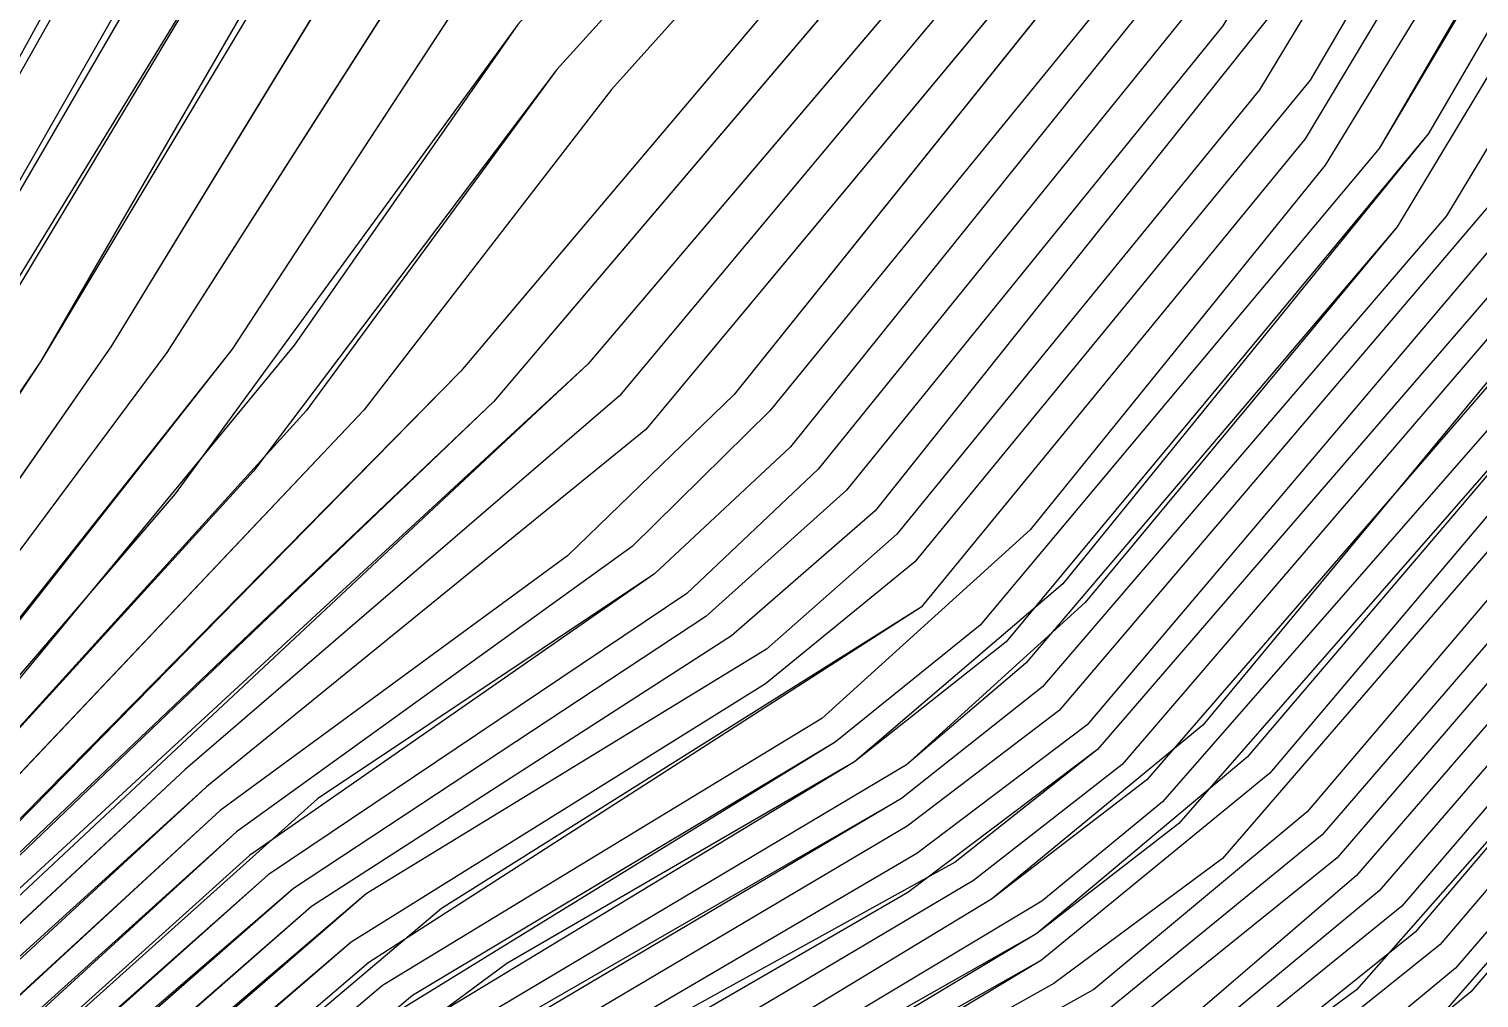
# Model space of a CAD drawing. Extents: x 104.513 to 104.5295, y 28.4567 to 28.4663.
# Drawn here: x 104.513439 to 104.514324, y 28.45731 to 28.457902 of the extents above; entities that cross this region are included whole.
import ezdxf

# ---------------------------------------------------------------- set-up
doc = ezdxf.new("R2010")
doc.units = 0
doc.header["$MEASUREMENT"] = 0
for name, color, linetype in [('Contour_Line_Intermediate', 7, 'Continuous'), ('Contour_Line_Major', 7, 'Continuous'), ('Contour_Line_Minor', 7, 'Continuous'), ('Iso-height_Area', 7, 'Continuous')]:
    doc.layers.add(name, color=color, linetype=linetype)

msp = doc.modelspace()

# ---------------------------------------------------------------- linework, layer by layer
at = {"layer": 'Contour_Line_Intermediate', "color": 0}
for points in [[(104.51629477, 28.46017906, 345), (104.51604773, 28.46005745, 345), (104.51563725, 28.45981131, 345), (104.51512353, 28.45941572, 345), (104.51489787, 28.45921933, 345), (104.51466455, 28.45895879, 345), (104.5144467, 28.4586081, 345), (104.51417847, 28.45828742, 345), (104.51402503, 28.45803033, 345), (104.51372278, 28.4576744, 345), (104.51308088, 28.4570603, 345), (104.51298237, 28.45700308, 345)], [(104.51298237, 28.45849682, 335), (104.51306533, 28.45852492, 335), (104.51314717, 28.45857516, 335), (104.51348603, 28.45881518, 335), (104.51421295, 28.45942308, 335), (104.51439479, 28.45955867, 335), (104.51450465, 28.45961698, 335), (104.51493258, 28.45977308, 335), (104.51538353, 28.46004184, 335), (104.51546573, 28.46006101, 335), (104.51549722, 28.46005088, 335), (104.51550622, 28.46001812, 335), (104.51547034, 28.45994499, 335), (104.51540763, 28.4598803, 335), (104.5150851, 28.4596158, 335), (104.5144427, 28.4590215, 335), (104.51406258, 28.45856821, 335), (104.51358426, 28.45806285, 335), (104.51323281, 28.45745831, 335), (104.5130591, 28.45726804, 335), (104.51298237, 28.45722322, 335)], [(104.51624892, 28.46002488, 355), (104.51574846, 28.45972134, 355), (104.51534468, 28.4594067, 355), (104.51523967, 28.45930422, 355), (104.51517097, 28.45919571, 355), (104.51514354, 28.45909977, 355), (104.51516129, 28.45894011, 355), (104.51513739, 28.45889281, 355), (104.51478846, 28.45859612, 355), (104.51445771, 28.4582665, 355), (104.51434514, 28.4581212, 355), (104.51419017, 28.45786477, 355), (104.51396881, 28.45759339, 355), (104.51388927, 28.45752324, 355), (104.51364491, 28.457374, 355), (104.51306468, 28.45687033, 355), (104.51298237, 28.45683811, 355)], [(104.51621163, 28.45986389, 365), (104.51587918, 28.45965072, 365), (104.51561929, 28.45941891, 365), (104.51550678, 28.4592771, 365), (104.51546718, 28.45914235, 365), (104.51548335, 28.45897443, 365), (104.51547762, 28.45889388, 365), (104.51544566, 28.45883536, 365), (104.51538271, 28.45877893, 365), (104.5150443, 28.45858351, 365), (104.51486286, 28.45843288, 365), (104.51458078, 28.4581315, 365), (104.51451155, 28.45803656, 365), (104.51436397, 28.45777805, 365), (104.51409133, 28.45746201, 365), (104.51397562, 28.45737468, 365), (104.5137352, 28.45723563, 365), (104.51307669, 28.45671236, 365)], [(104.51632771, 28.45979005, 375), (104.51611938, 28.45965975, 375), (104.51595156, 28.45950392, 375), (104.51578642, 28.4592768, 375), (104.51574449, 28.4591916, 375), (104.5157116, 28.45904045, 375), (104.51572857, 28.45877053, 375), (104.5157117, 28.4587243, 375), (104.51568359, 28.45869333, 375), (104.51558455, 28.45864152, 375), (104.51529769, 28.45855364, 375), (104.51510446, 28.4584357, 375), (104.51493621, 28.4582794, 375), (104.51474727, 28.45806659, 375), (104.51452131, 28.45769957, 375), (104.51424933, 28.45738503, 375), (104.51414098, 28.45729183, 375), (104.51389618, 28.45715564, 375), (104.51372771, 28.45704426, 375), (104.5133242, 28.45671236, 375)]]:
    msp.add_polyline3d(points, dxfattribs=at)
at = {"layer": 'Contour_Line_Major', "color": 0}
for points in [[(104.5162091, 28.46021537, 340), (104.51579467, 28.4600074, 340), (104.51554151, 28.45984219, 340), (104.51502337, 28.45943121, 340), (104.5147546, 28.45919984, 340), (104.51455155, 28.45899299, 340), (104.51422998, 28.45856403, 340), (104.51406532, 28.45837144, 340), (104.51390198, 28.45814416, 340), (104.51370529, 28.4579241, 340), (104.51356314, 28.45770638, 340), (104.51336287, 28.45745157, 340), (104.51306919, 28.45715621, 340), (104.51298237, 28.45710272, 340)], [(104.51632854, 28.46012819, 350), (104.51612826, 28.46002837, 350), (104.5156839, 28.45975793, 350), (104.51521906, 28.4593995, 350), (104.51501071, 28.45919298, 350), (104.51495372, 28.4591109, 350), (104.51489547, 28.45894534, 350), (104.51484562, 28.45886591, 350), (104.51458137, 28.45854515, 350), (104.51433804, 28.45829245, 350), (104.51426758, 28.45819826, 350), (104.51411418, 28.45794205, 350), (104.51389131, 28.45766874, 350), (104.51380728, 28.45758603, 350), (104.5135657, 28.45741184, 350), (104.51306417, 28.45695269, 350), (104.51298237, 28.45691658, 350)], [(104.51637624, 28.4600229, 360), (104.51596349, 28.4597831, 360), (104.51574492, 28.45963561, 360), (104.51546614, 28.4593995, 360), (104.51536043, 28.45927619, 360), (104.51532294, 28.459144, 360), (104.51535154, 28.45895004, 360), (104.51532003, 28.45887279, 360), (104.51489246, 28.4585675, 360), (104.51455899, 28.45823716, 360), (104.5144547, 28.45811521, 360), (104.51429335, 28.45783804, 360), (104.51407008, 28.45756309, 360), (104.51394302, 28.45745446, 360), (104.51368058, 28.45729565, 360), (104.51306487, 28.45679176, 360), (104.51298237, 28.45675838, 360)], [(104.51629171, 28.45983996, 370), (104.51601445, 28.45966733, 370), (104.51584604, 28.45952035, 370), (104.51564888, 28.4592817, 370), (104.51561321, 28.45920153, 370), (104.51559663, 28.45911657, 370), (104.51559447, 28.45886471, 370), (104.5155646, 28.45878587, 370), (104.51553667, 28.45875605, 370), (104.51546742, 28.45871004, 370), (104.51517913, 28.45857985, 370), (104.51500323, 28.45845506, 370), (104.51487949, 28.45833704, 370), (104.5146441, 28.45807275, 370), (104.51445783, 28.4577566, 370), (104.51419654, 28.45744768, 370), (104.51405705, 28.45733335, 370), (104.51373101, 28.45713665, 370), (104.51319745, 28.45671236, 370)], [(104.51621582, 28.45964465, 380), (104.51612599, 28.45956775, 380), (104.51605326, 28.45947972, 380), (104.5158938, 28.45922987, 380), (104.51584612, 28.45911783, 380), (104.51582954, 28.45902709, 380), (104.51583273, 28.45894544, 380), (104.51590545, 28.45869153, 380), (104.51589553, 28.45861642, 380), (104.51586997, 28.45858584, 380), (104.5157884, 28.45855219, 380), (104.51552477, 28.45852684, 380), (104.51538333, 28.4584945, 380), (104.51529981, 28.45846067, 380), (104.51516935, 28.4583721, 380), (104.51503927, 28.45826156, 380), (104.51487875, 28.4580906, 380), (104.5147754, 28.45794975, 380), (104.51460362, 28.45766943, 380), (104.51430994, 28.45732852, 380), (104.5141781, 28.45721938, 380), (104.5138961, 28.45706735, 380), (104.51375707, 28.45697612, 380), (104.51344479, 28.45671236, 380)]]:
    msp.add_polyline3d(points, dxfattribs=at)
at = {"layer": 'Contour_Line_Minor', "color": 0}
for points in [[(104.51674374, 28.4605349, 336), (104.5156327, 28.46003719, 336), (104.5150603, 28.45955886, 336), (104.51462445, 28.45917302, 336), (104.5144157, 28.45895895, 336), (104.51410687, 28.45858058, 336), (104.51360601, 28.45803358, 336), (104.51323033, 28.45741988, 336), (104.51306284, 28.4572464, 336), (104.51298237, 28.45719661, 336)], [(104.51629128, 28.46030939, 337), (104.5156723, 28.4600177, 337), (104.51497637, 28.45945767, 337), (104.51467625, 28.45919711, 337), (104.51447022, 28.458991, 337), (104.51413903, 28.45857905, 337), (104.51363445, 28.45801311, 337), (104.51344618, 28.45769904, 337), (104.51324171, 28.45739843, 337), (104.51307704, 28.45723082, 337), (104.51298237, 28.45717221, 337)], [(104.5162925, 28.46028865, 338), (104.51571124, 28.46000938, 338), (104.51555, 28.45989981, 338), (104.51504615, 28.45949355, 338), (104.51469165, 28.45918757, 338), (104.51448257, 28.4589757, 338), (104.5141531, 28.45855577, 338), (104.51365859, 28.45798603, 338), (104.51348943, 28.45770836, 338), (104.5132956, 28.4574298, 338), (104.51306099, 28.45719289, 338), (104.51298237, 28.45714781, 338)], [(104.51621082, 28.46023248, 339), (104.51579679, 28.46003126, 339), (104.51555459, 28.45987615, 339), (104.51505713, 28.45948009, 339), (104.51474001, 28.4592092, 339), (104.51449599, 28.45896071, 339), (104.51421257, 28.4585864, 339), (104.51387764, 28.45817317, 339), (104.51368355, 28.4579556, 339), (104.51352307, 28.45770445, 339), (104.51331208, 28.45742084, 339), (104.51305688, 28.45716982, 339), (104.51298237, 28.4571238, 339)], [(104.51629137, 28.46020573, 343), (104.5159636, 28.46004348, 343), (104.51558864, 28.45981455, 343), (104.51510294, 28.45943665, 343), (104.51483183, 28.45920351, 343), (104.51459463, 28.45894741, 343), (104.51434689, 28.45857419, 343), (104.51410668, 28.45827895, 343), (104.51398002, 28.4580714, 343), (104.51379454, 28.45786501, 343), (104.51364344, 28.45766924, 343), (104.51331885, 28.45732637, 343), (104.51305799, 28.4570849, 343), (104.51298237, 28.45703998, 343)], [(104.51621005, 28.46019974, 341), (104.51584155, 28.4600123, 341), (104.51554409, 28.45982267, 341), (104.51504288, 28.45942683, 341), (104.5147692, 28.45919047, 341), (104.5145631, 28.45897673, 341), (104.51428189, 28.45858574, 341), (104.51406495, 28.45832115, 341), (104.51393158, 28.45812211, 341), (104.51373748, 28.45790467, 341), (104.51352824, 28.45761812, 341), (104.51329941, 28.4573518, 341), (104.51306507, 28.45712592, 341), (104.51298237, 28.45708164, 341)], [(104.51624413, 28.46019934, 342), (104.51587829, 28.46001355, 342), (104.51555521, 28.45981018, 342), (104.5150459, 28.45940992, 342), (104.51481526, 28.45921173, 342), (104.51457678, 28.45896193, 342), (104.51430844, 28.4585726, 342), (104.5141069, 28.45833044, 342), (104.51395572, 28.45809185, 342), (104.51376115, 28.45787713, 342), (104.51357599, 28.457632, 342), (104.51330972, 28.45733979, 342), (104.51305996, 28.45710455, 342), (104.51298237, 28.45706056, 342)], [(104.51629307, 28.46019209, 344), (104.51604205, 28.46007005, 344), (104.51562655, 28.45982228, 344), (104.51510731, 28.45942167, 344), (104.51484683, 28.45919339, 344), (104.51461714, 28.45893971, 344), (104.51438776, 28.45857989, 344), (104.51414208, 28.458285, 344), (104.5139992, 28.45804382, 344), (104.51370255, 28.45769305, 344), (104.51332797, 28.45731294, 344), (104.51306943, 28.4570726, 344), (104.51298237, 28.45702153, 344)], [(104.51634335, 28.46017231, 347), (104.51612516, 28.46006964, 347), (104.51563016, 28.4597716, 347), (104.51518746, 28.4594302, 347), (104.51501048, 28.45927757, 347), (104.514852, 28.45910535, 347), (104.51473101, 28.4589512, 347), (104.51462067, 28.45875179, 347), (104.51452343, 28.458608, 347), (104.51424987, 28.45829745, 347), (104.51406149, 28.45799165, 347), (104.51379955, 28.45767796, 347), (104.51353426, 28.45744982, 347), (104.51305825, 28.4570071, 347), (104.51298237, 28.45696618, 347)], [(104.51629646, 28.46016621, 346), (104.51608566, 28.46006296, 346), (104.51563556, 28.45979265, 346), (104.51513268, 28.45940446, 346), (104.51491051, 28.45920662, 346), (104.51468613, 28.45893977, 346), (104.51449672, 28.45862446, 346), (104.5142047, 28.45828035, 346), (104.5140425, 28.45800596, 346), (104.51378017, 28.45769717, 346), (104.51306174, 28.45702549, 346), (104.51298237, 28.45698463, 346)], [(104.51633752, 28.46015707, 348), (104.51613019, 28.4600579, 348), (104.51566734, 28.45977942, 348), (104.51517661, 28.45940347, 348), (104.51502539, 28.45926835, 348), (104.5149064, 28.4591397, 348), (104.51472166, 28.45886454, 348), (104.51460615, 28.45866491, 348), (104.51447012, 28.45849757, 348), (104.51426844, 28.4582815, 348), (104.51409473, 28.4579932, 348), (104.51381551, 28.4576574, 348), (104.5135474, 28.45743925, 348), (104.51306519, 28.45699383, 348), (104.51298237, 28.45694922, 348)], [(104.516335, 28.46014336, 349), (104.51612922, 28.46004314, 349), (104.51567592, 28.45976879, 349), (104.51520984, 28.45941101, 349), (104.5150736, 28.45929063, 349), (104.5149605, 28.45916621, 349), (104.5146752, 28.45870453, 349), (104.51452789, 28.45852295, 349), (104.51429777, 28.45828145, 349), (104.51412879, 28.45800204, 349), (104.51386943, 28.45767875, 349), (104.51376777, 28.45758025, 349), (104.51355576, 28.45742478, 349), (104.51307652, 28.45698271, 349), (104.51298237, 28.4569329, 349)], [(104.51621131, 28.4600458, 352), (104.51570723, 28.45974096, 352), (104.51524537, 28.45938438, 352), (104.51514868, 28.45928957, 352), (104.51505332, 28.45916259, 352), (104.5150192, 28.45907416, 352), (104.51500999, 28.45894329, 352), (104.51497577, 28.45887078, 352), (104.51438494, 28.45828051, 352), (104.51430179, 28.45816889, 352), (104.51414376, 28.45790887, 352), (104.51392073, 28.45763307, 352), (104.51384056, 28.45755726, 352), (104.51358509, 28.45738554, 352), (104.51306034, 28.45692122, 352), (104.51298237, 28.45688394, 352)], [(104.51637522, 28.46003491, 359), (104.51591996, 28.45977077, 359), (104.51568323, 28.45960366, 359), (104.51537353, 28.4593315, 359), (104.51531136, 28.45923345, 359), (104.51529047, 28.45916751, 359), (104.51529233, 28.45909933, 359), (104.51532033, 28.45897693, 359), (104.51529894, 28.4588939, 359), (104.51522113, 28.45882087, 359), (104.51488191, 28.45858088, 359), (104.51450635, 28.45820765, 359), (104.51440362, 28.45807028, 359), (104.51426323, 28.45782886, 359), (104.51401976, 28.45753803, 359), (104.51393122, 28.45746641, 359), (104.51367312, 28.45731188, 359), (104.51314394, 28.45686859, 359), (104.5130692, 28.45681329, 359), (104.51298237, 28.4567754, 359)], [(104.51629313, 28.46003456, 356), (104.51584133, 28.45976638, 356), (104.51563617, 28.45962064, 356), (104.51532814, 28.45936891, 356), (104.51522348, 28.45923722, 356), (104.51520069, 28.45919594, 356), (104.51518266, 28.45911589, 356), (104.51521976, 28.45896041, 356), (104.51520168, 28.45891584, 356), (104.51512662, 28.45883969, 356), (104.51479957, 28.45858075, 356), (104.51446821, 28.45824935, 356), (104.51436459, 28.45811593, 356), (104.51422121, 28.45787062, 356), (104.51397974, 28.45757665, 356), (104.5138887, 28.45750217, 356), (104.51363573, 28.45734441, 356), (104.5130638, 28.45685609, 356), (104.51298237, 28.45682298, 356)], [(104.51616385, 28.46003371, 351), (104.51570939, 28.45975881, 351), (104.51527237, 28.45942482, 351), (104.51514164, 28.4593072, 351), (104.51503623, 28.45918983, 351), (104.51498975, 28.4591058, 351), (104.51496095, 28.45896229, 351), (104.5149157, 28.45887528, 351), (104.51431963, 28.45823486, 351), (104.51415282, 28.45795663, 351), (104.5139038, 28.45764684, 351), (104.51382097, 28.45756926, 351), (104.51357359, 28.45739729, 351), (104.51306225, 28.45693696, 351), (104.51298237, 28.45690026, 351)], [(104.51621094, 28.46003225, 353), (104.51571666, 28.45973123, 353), (104.51529679, 28.45940536, 353), (104.51516975, 28.45928154, 353), (104.51507618, 28.45913897, 353), (104.51506197, 28.45905343, 353), (104.51506771, 28.45894244, 353), (104.51504743, 28.45890141, 353), (104.51475313, 28.45862281, 353), (104.51438621, 28.45824771, 353), (104.51431788, 28.45815563, 353), (104.51416774, 28.45790391, 353), (104.51393815, 28.45762042, 353), (104.51385218, 28.45754326, 353), (104.51360041, 28.45737723, 353), (104.51306704, 28.45690912, 353), (104.51298237, 28.45686837, 353)], [(104.51629341, 28.46002179, 357), (104.51584976, 28.45975689, 357), (104.51565818, 28.45962004, 357), (104.51538557, 28.45939709, 357), (104.5152731, 28.45927259, 357), (104.51523077, 28.45918723, 357), (104.51521609, 28.45912318, 357), (104.5152464, 28.45898024, 357), (104.51524442, 28.45893928, 357), (104.51522081, 28.4588909, 357), (104.51519039, 28.45885618, 357), (104.51496835, 28.45869725, 357), (104.51481068, 28.45856538, 357), (104.51447872, 28.45823221, 357), (104.51438863, 28.45811925, 357), (104.5142181, 28.45783482, 357), (104.51398373, 28.45754883, 357), (104.51369086, 28.45736497, 357), (104.51315441, 28.45691151, 357), (104.51306292, 28.45684185, 357), (104.51298237, 28.45680785, 357)], [(104.51621012, 28.46001816, 354), (104.51572077, 28.45971799, 354), (104.51535282, 28.45943213, 354), (104.51522142, 28.45930962, 354), (104.51513329, 28.45919504, 354), (104.51510467, 28.45907892, 354), (104.51513316, 28.4589546, 354), (104.51511546, 28.45892005, 354), (104.51504071, 28.45884091, 354), (104.51477235, 28.4586104, 354), (104.51440064, 28.45823351, 354), (104.51432143, 28.45812245, 354), (104.51420718, 28.45792335, 354), (104.51395557, 28.45760777, 354), (104.51386783, 28.45753147, 354), (104.51361148, 28.45736626, 354), (104.51307315, 28.45689427, 354), (104.51298237, 28.45685324, 354)], [(104.51629265, 28.46000754, 358), (104.51587609, 28.45975848, 358), (104.51571639, 28.45964784, 358), (104.51543903, 28.45942283, 358), (104.51530206, 28.45927832, 358), (104.51526902, 28.45920228, 358), (104.51525584, 28.4591119, 358), (104.51529896, 28.45895496, 358), (104.51524949, 28.45887795, 358), (104.51487469, 28.4585972, 358), (104.51452638, 28.45825589, 358), (104.51441987, 28.45812902, 358), (104.51423035, 28.4578187, 358), (104.51405013, 28.45759615, 358), (104.51392296, 28.45748101, 358), (104.51365473, 28.45731789, 358), (104.5131603, 28.45689925, 358), (104.51306419, 28.45682841, 358), (104.51298237, 28.45679242, 358)], [(104.51637647, 28.45999594, 362), (104.51600263, 28.45977825, 362), (104.51580226, 28.45964415, 362), (104.51549009, 28.45937225, 362), (104.51542108, 28.4592768, 362), (104.51538321, 28.45914895, 362), (104.51540708, 28.45893864, 362), (104.51537167, 28.45885034, 362), (104.51501023, 28.45861728, 362), (104.51479123, 28.45842804, 362), (104.51450719, 28.45812443, 362), (104.51430429, 28.45778782, 362), (104.5140577, 28.45750036, 362), (104.51397161, 28.4574321, 362), (104.51372755, 28.45729135, 362), (104.51315555, 28.45682748, 362), (104.5130622, 28.45675934, 362), (104.51298237, 28.45672435, 362)], [(104.51298237, 28.45847592, 334), (104.51306575, 28.45850568, 334), (104.51322886, 28.45860632, 334), (104.51355383, 28.45884194, 334), (104.51439024, 28.4595296, 334), (104.51455403, 28.45961315, 334), (104.51497212, 28.459752, 334), (104.51530015, 28.4599364, 334), (104.5153615, 28.45994877, 334), (104.51538144, 28.45994806, 334), (104.51538156, 28.45993505, 334), (104.51524367, 28.45979403, 334), (104.51505946, 28.45964277, 334), (104.51481404, 28.45938919, 334), (104.51446747, 28.45907844, 334), (104.51404929, 28.45859003, 334), (104.51359743, 28.45812376, 334), (104.51347083, 28.45795342, 334), (104.51319565, 28.45745345, 334), (104.51307861, 28.45731124, 334), (104.51298237, 28.45725211, 334)], [(104.51620675, 28.45991766, 361), (104.51579319, 28.45965452, 361), (104.51552291, 28.45942813, 361), (104.51538774, 28.45927867, 361), (104.51536192, 28.45920528, 361), (104.51535493, 28.45911825, 361), (104.5153858, 28.45894006, 361), (104.51534313, 28.45886676, 361), (104.51525434, 28.45879271, 361), (104.51504662, 28.4586641, 361), (104.51489258, 28.45854601, 361), (104.51457279, 28.45822601, 361), (104.51445917, 28.4580885, 361), (104.51427433, 28.4577811, 361), (104.51408371, 28.4575518, 361), (104.51397464, 28.4574527, 361), (104.51369162, 28.45728417, 361), (104.51306353, 28.45677555, 361), (104.51298237, 28.45674136, 361)], [(104.51621633, 28.45989477, 363), (104.51584358, 28.45965894, 363), (104.51554787, 28.45940074, 363), (104.51544697, 28.4592777, 363), (104.51541425, 28.45914938, 363), (104.51543417, 28.45895042, 363), (104.51540587, 28.45886691, 363), (104.51537342, 28.45882938, 363), (104.51501936, 28.45860439, 363), (104.51480007, 28.45841419, 363), (104.51452067, 28.45811277, 363), (104.51433219, 28.45779631, 363), (104.51406792, 28.45748593, 363), (104.51397515, 28.45741513, 363), (104.51371715, 28.45726235, 363), (104.51312356, 28.45678585, 363), (104.51299593, 28.45671236, 363)], [(104.51616987, 28.45985241, 364), (104.51582311, 28.4596257, 364), (104.51556032, 28.45938691, 364), (104.51547472, 28.45927907, 364), (104.51544885, 28.45920475, 364), (104.51544137, 28.45912006, 364), (104.51546434, 28.45893896, 364), (104.51543057, 28.45886741, 364), (104.51539031, 28.45881923, 364), (104.51534794, 28.45878226, 364), (104.51501502, 28.45858182, 364), (104.51480891, 28.45840034, 364), (104.51454393, 28.45811518, 364), (104.51434892, 28.45778858, 364), (104.51408506, 28.45747715, 364), (104.513981, 28.4573986, 364), (104.51372834, 28.45725042, 364), (104.51304178, 28.45671236, 364)], [(104.51620925, 28.45984832, 366), (104.51593281, 28.45967426, 366), (104.51567133, 28.459444, 366), (104.5155327, 28.45927789, 366), (104.5154971, 28.45914943, 366), (104.51550058, 28.45890347, 366), (104.51546102, 28.45882129, 366), (104.51538207, 28.45875689, 366), (104.51510078, 28.45860337, 366), (104.51487628, 28.45842375, 366), (104.51459425, 28.45812084, 366), (104.51452964, 28.45803333, 366), (104.51439572, 28.45779009, 366), (104.51410637, 28.4574528, 366), (104.51401556, 28.45738196, 366), (104.5137284, 28.45721182, 366), (104.51310022, 28.45671236, 366)], [(104.51620685, 28.45983267, 367), (104.515918, 28.45964649, 367), (104.51568701, 28.45943364, 367), (104.51556192, 28.45928006, 367), (104.51552485, 28.45916446, 367), (104.51552415, 28.45891395, 367), (104.51547359, 28.45879061, 367), (104.51509844, 28.45858364, 367), (104.51488518, 28.45841051, 367), (104.51457236, 28.45806661, 367), (104.51438696, 28.45775009, 367), (104.5141214, 28.45744358, 367), (104.51402663, 28.45737068, 367), (104.51371599, 28.45718235, 367), (104.51312375, 28.45671236, 367)], [(104.51620812, 28.45981926, 368), (104.51595616, 28.45965721, 368), (104.51573585, 28.45945744, 368), (104.51559137, 28.45927622, 368), (104.51554827, 28.45915804, 368), (104.51555244, 28.45889055, 368), (104.51553204, 28.4588348, 368), (104.51550088, 28.45879492, 368), (104.51542121, 28.45873377, 368), (104.51521801, 28.45863648, 368), (104.51508241, 28.45855474, 368), (104.51489407, 28.45839727, 368), (104.51461162, 28.45808834, 368), (104.51439695, 28.45773433, 368), (104.51413103, 28.45743014, 368), (104.51405734, 28.45736949, 368), (104.5137256, 28.45717034, 368), (104.51314728, 28.45671236, 368)], [(104.5162155, 28.45980965, 369), (104.51596527, 28.45964684, 369), (104.51575163, 28.45944589, 369), (104.51561783, 28.45927762, 369), (104.5155851, 28.45919473, 369), (104.51557062, 28.45910561, 369), (104.51557685, 28.45894183, 369), (104.51556723, 28.45885649, 369), (104.51551628, 28.45877473, 369), (104.51542114, 28.45871137, 369), (104.51513823, 28.45857251, 369), (104.51495897, 28.45843788, 369), (104.51463269, 28.45808513, 369), (104.5144287, 28.45774603, 369), (104.51414087, 28.45741683, 369), (104.51405427, 28.45734976, 369), (104.51373592, 28.4571589, 369), (104.51317234, 28.45671236, 369)], [(104.5162477, 28.45978649, 372), (104.51604226, 28.45965333, 372), (104.51587244, 28.4594957, 372), (104.51572615, 28.45931284, 372), (104.51568346, 28.45923853, 372), (104.51564453, 28.45910135, 372), (104.51564351, 28.45881085, 372), (104.5156114, 28.45875123, 372), (104.51551763, 28.45868461, 372), (104.51521854, 28.45856641, 372), (104.51502452, 28.45843287, 372), (104.51470511, 28.45809401, 372), (104.51463804, 28.45800205, 372), (104.51448455, 28.45773574, 372), (104.51421921, 28.45742393, 372), (104.51408913, 28.45731542, 372), (104.51386304, 28.45718938, 372), (104.51372079, 28.4570925, 372), (104.51324799, 28.45671236, 372)], [(104.51629442, 28.45978548, 374), (104.51608931, 28.45965522, 374), (104.51601617, 28.45959615, 374), (104.51590063, 28.45947089, 374), (104.51579297, 28.45932509, 374), (104.51571621, 28.45919564, 374), (104.5156889, 28.45903707, 374), (104.51569826, 28.45879163, 374), (104.51566071, 28.45871386, 374), (104.51559303, 28.45866935, 374), (104.51524887, 28.45854842, 374), (104.51505014, 28.4584112, 374), (104.51492254, 28.4582889, 374), (104.51472928, 28.45806983, 374), (104.51450868, 28.45771093, 374), (104.51423757, 28.45739591, 374), (104.5141068, 28.45729058, 374), (104.5137353, 28.45706734, 374), (104.51329914, 28.45671236, 374)], [(104.51621134, 28.45977951, 371), (104.51599312, 28.4596347, 371), (104.51580595, 28.45944902, 371), (104.51570951, 28.45932679, 371), (104.51565027, 28.45922726, 371), (104.51561919, 28.45908856, 371), (104.51562394, 28.45887832, 371), (104.51559112, 28.45878585, 371), (104.51555088, 28.45874075, 371), (104.51546938, 28.45868796, 371), (104.51529946, 28.45862322, 371), (104.5151689, 28.45855636, 371), (104.51501777, 28.45844682, 371), (104.51488827, 28.45832316, 371), (104.51465779, 28.45806444, 371), (104.51447096, 28.45774684, 371), (104.51416768, 28.45739546, 371), (104.51406462, 28.45731916, 371), (104.51385319, 28.45720082, 371), (104.51372197, 28.45711157, 371), (104.51322256, 28.45671236, 371)], [(104.51625069, 28.45977403, 373), (104.51605138, 28.45964295, 373), (104.5159219, 28.45952461, 373), (104.51578697, 28.45935735, 373), (104.51571363, 28.45924462, 373), (104.51567126, 28.45911318, 373), (104.51566923, 28.4588202, 373), (104.51563148, 28.45873277, 373), (104.51555362, 28.45867771, 373), (104.51521796, 28.45854952, 373), (104.51504005, 28.4584243, 373), (104.51490888, 28.45829841, 373), (104.51471759, 28.45808164, 373), (104.51465035, 28.45798906, 373), (104.51448833, 28.45771113, 373), (104.51422839, 28.45740992, 373), (104.51409599, 28.4573016, 373), (104.51384996, 28.45716333, 373), (104.51373061, 28.45708173, 373), (104.51327356, 28.45671236, 373)], [(104.51633257, 28.45977849, 376), (104.5161286, 28.45964931, 376), (104.51603945, 28.45957384, 376), (104.51596122, 28.45948421, 376), (104.51577264, 28.45919829, 376), (104.51574473, 28.45910893, 376), (104.51573531, 28.45902237, 376), (104.51576086, 28.458782, 376), (104.51573786, 28.45870219, 376), (104.51570559, 28.45866882, 376), (104.51562936, 28.45862751, 376), (104.51529945, 28.45853803, 376), (104.5150833, 28.45839653, 376), (104.51494988, 28.4582699, 376), (104.51479316, 28.45809421, 376), (104.51472166, 28.45799889, 376), (104.51454455, 28.45770146, 376), (104.51426322, 28.45737569, 376), (104.51413796, 28.45727179, 376), (104.51389423, 28.45713759, 376), (104.51371889, 28.45701987, 376), (104.51334858, 28.45671236, 376)], [(104.51618235, 28.45967256, 377), (104.51601141, 28.45951863, 377), (104.51579587, 28.45919597, 377), (104.51575918, 28.4590322, 377), (104.51576722, 28.45891237, 377), (104.51579883, 28.45875863, 377), (104.51578605, 28.45868772, 377), (104.51568813, 28.45861978, 377), (104.51533639, 28.45853508, 377), (104.51522083, 28.45847611, 377), (104.51513161, 28.45841279, 377), (104.5149606, 28.45825674, 377), (104.51480249, 28.45807831, 377), (104.51471275, 28.45795324, 377), (104.51457133, 28.45771026, 377), (104.51427712, 28.45736634, 377), (104.51413702, 28.45725289, 377), (104.51389184, 28.45711879, 377), (104.51372412, 28.45700582, 377), (104.51337296, 28.45671236, 377)], [(104.51625606, 28.45965736, 381), (104.51613711, 28.45955632, 381), (104.51607407, 28.45947732, 381), (104.51592547, 28.45923765, 381), (104.51586916, 28.45911695, 381), (104.51585261, 28.45899811, 381), (104.51586157, 28.45891884, 381), (104.51596161, 28.45862377, 381), (104.51592127, 28.45855252, 381), (104.51585397, 28.45852298, 381), (104.51555622, 28.45851059, 381), (104.51542157, 28.45848636, 381), (104.5152981, 28.45843785, 381), (104.51518453, 28.45835963, 381), (104.51500658, 28.45820539, 381), (104.51488772, 28.45807421, 381), (104.51479775, 28.45795302, 381), (104.51462668, 28.45767301, 381), (104.51428378, 28.4572799, 381), (104.51413955, 28.45717665, 381), (104.51381492, 28.45699784, 381), (104.51363698, 28.45686367, 381), (104.51346853, 28.45671236, 381)], [(104.51620634, 28.45965512, 379), (104.51611674, 28.45958218, 379), (104.5160395, 28.45949338, 379), (104.51587675, 28.4592438, 379), (104.51583161, 28.45914808, 379), (104.51580838, 28.4590534, 379), (104.51580617, 28.45897039, 379), (104.51586773, 28.45870975, 379), (104.51583912, 28.45863002, 379), (104.51575909, 28.45858154, 379), (104.51538992, 28.45851674, 379), (104.51525024, 28.45845245, 379), (104.5151366, 28.4583716, 379), (104.51497966, 28.45822756, 379), (104.51484567, 28.4580786, 379), (104.51460417, 28.45769939, 379), (104.51430058, 28.45734294, 379), (104.51414272, 28.45721642, 379), (104.51394191, 28.45711145, 379), (104.51377008, 28.45700371, 379), (104.51342106, 28.45671236, 379)], [(104.51616386, 28.45964227, 378), (104.51606301, 28.45955315, 378), (104.5160093, 28.45948742, 378), (104.51586884, 28.45927626, 378), (104.51580521, 28.45914992, 378), (104.51578776, 28.45908556, 378), (104.51578361, 28.45896044, 378), (104.51582589, 28.45873123, 378), (104.51582106, 28.45869088, 378), (104.51579703, 28.45864639, 378), (104.51572322, 28.4586, 378), (104.51538212, 28.4585344, 378), (104.51525448, 28.45847636, 378), (104.51514297, 28.45839928, 378), (104.51497013, 28.45824215, 378), (104.51481512, 28.4580675, 378), (104.51455636, 28.45766362, 378), (104.51424941, 28.4573153, 378), (104.51414845, 28.45724063, 378), (104.51377928, 28.45702793, 378), (104.51359188, 28.45688418, 378), (104.51339732, 28.45671236, 378)]]:
    msp.add_polyline3d(points, dxfattribs=at)
at = {"layer": 'Iso-height_Area', "color": 0}
for points in [[(104.51674374, 28.4605349, 336), (104.5156327, 28.46003719, 336), (104.5150603, 28.45955886, 336), (104.51454096, 28.45909224, 336), (104.5144157, 28.45895895, 336), (104.51410687, 28.45858058, 336), (104.51360601, 28.45803358, 336), (104.51326477, 28.45746567, 336), (104.51319227, 28.45737361, 336), (104.51302117, 28.45721348, 336), (104.51299521, 28.45717442, 336), (104.51298237, 28.45704223, 336), (104.51299065, 28.45680342, 336), (104.51301548, 28.45674547, 336), (104.51307342, 28.45672064, 336), (104.52929062, 28.45671946, 336)], [(104.51629128, 28.46030939, 337), (104.5156723, 28.4600177, 337), (104.51512385, 28.45958246, 337), (104.51459158, 28.45911595, 337), (104.51443141, 28.45894614, 337), (104.51409955, 28.45853365, 337), (104.51366567, 28.45805214, 337), (104.51359666, 28.45795944, 337), (104.51344618, 28.45769904, 337), (104.51328216, 28.45744952, 337), (104.51320891, 28.45736111, 337), (104.51300418, 28.45716206, 337), (104.51298237, 28.45703979, 337), (104.51299065, 28.45680342, 337), (104.51301548, 28.45674547, 337), (104.51307342, 28.45672064, 337), (104.52911883, 28.45671236, 337)], [(104.51621241, 28.46025195, 338), (104.51579677, 28.46005612, 338), (104.51563576, 28.45996192, 338), (104.51504615, 28.45949355, 338), (104.51469165, 28.45918757, 338), (104.51448257, 28.4589757, 338), (104.5141531, 28.45855577, 338), (104.51365859, 28.45798603, 338), (104.51348943, 28.45770836, 338), (104.5132956, 28.4574298, 338), (104.5130001, 28.45714282, 338), (104.51298237, 28.45703735, 338), (104.51299065, 28.45680342, 338), (104.51301548, 28.45674547, 338), (104.51307342, 28.45672064, 338), (104.52910864, 28.45671728, 338)], [(104.51621082, 28.46023248, 339), (104.51571401, 28.4599841, 339), (104.51547107, 28.45981106, 339), (104.51474001, 28.4592092, 339), (104.51449599, 28.45896071, 339), (104.51421257, 28.4585864, 339), (104.51387764, 28.45817317, 339), (104.51368355, 28.4579556, 339), (104.51352307, 28.45770445, 339), (104.51331208, 28.45742084, 339), (104.51301272, 28.45713477, 339), (104.51299156, 28.45709666, 339), (104.51298283, 28.4570347, 339), (104.51299065, 28.45680342, 339), (104.51301548, 28.45674547, 339), (104.51307342, 28.45672064, 339), (104.52903539, 28.45671236, 339)], [(104.5162091, 28.46021537, 340), (104.51571686, 28.45996219, 340), (104.51550472, 28.45981346, 340), (104.51479976, 28.45924119, 340), (104.51451185, 28.45894764, 340), (104.51390198, 28.45814416, 340), (104.51370529, 28.4579241, 340), (104.51356314, 28.45770638, 340), (104.51332211, 28.45740269, 340), (104.51299944, 28.45708596, 340), (104.51298237, 28.45695834, 340), (104.51299065, 28.45680342, 340), (104.51301548, 28.45674547, 340), (104.51307342, 28.45672064, 340), (104.52895728, 28.45671236, 340)], [(104.51621005, 28.46019974, 341), (104.51579405, 28.45998557, 341), (104.51554409, 28.45982267, 341), (104.51485723, 28.45927117, 341), (104.5145297, 28.45893736, 341), (104.51428189, 28.45858574, 341), (104.51406495, 28.45832115, 341), (104.51393158, 28.45812211, 341), (104.51373748, 28.45790467, 341), (104.51360119, 28.45770902, 341), (104.5133685, 28.45742695, 341), (104.51300706, 28.45707512, 341), (104.51298237, 28.45695623, 341), (104.51299065, 28.45680342, 341), (104.51301548, 28.45674547, 341), (104.51307342, 28.45672064, 341), (104.52901945, 28.45671548, 341)], [(104.51629307, 28.46019209, 344), (104.51596248, 28.46002559, 344), (104.51557857, 28.45978826, 344), (104.51502429, 28.45935313, 344), (104.51484683, 28.45919339, 344), (104.51461714, 28.45893971, 344), (104.51438776, 28.45857989, 344), (104.51414208, 28.458285, 344), (104.5139992, 28.45804382, 344), (104.51370255, 28.45769305, 344), (104.51337616, 28.45736017, 344), (104.51299955, 28.45700368, 344), (104.51298237, 28.45687572, 344), (104.51299065, 28.45680342, 344), (104.51301548, 28.45674547, 344), (104.51307342, 28.45672064, 344), (104.52581241, 28.45671236, 344)], [(104.51625194, 28.46018835, 343), (104.5158758, 28.45999385, 343), (104.515553, 28.45978884, 343), (104.51491898, 28.45928314, 343), (104.51459463, 28.45894741, 343), (104.51434689, 28.45857419, 343), (104.51410668, 28.45827895, 343), (104.51398002, 28.4580714, 343), (104.51379454, 28.45786501, 343), (104.51364344, 28.45766924, 343), (104.51331885, 28.45732637, 343), (104.51301402, 28.45705107, 343), (104.51299206, 28.45701311, 343), (104.51298308, 28.45695172, 343), (104.51299065, 28.45680342, 343), (104.51301548, 28.45674547, 343), (104.51307342, 28.45672064, 343), (104.52894406, 28.45671768, 343)], [(104.51621099, 28.46018458, 342), (104.5157998, 28.45996905, 342), (104.51555521, 28.45981018, 342), (104.51488333, 28.45927361, 342), (104.51457678, 28.45896193, 342), (104.51430844, 28.4585726, 342), (104.5141069, 28.45833044, 342), (104.51395572, 28.45809185, 342), (104.51376115, 28.45787713, 342), (104.51360813, 28.45766868, 342), (104.51330972, 28.45733979, 342), (104.512998, 28.45705558, 342), (104.51298237, 28.45695413, 342), (104.51299065, 28.45680342, 342), (104.51301548, 28.45674547, 342), (104.51307342, 28.45672064, 342), (104.52903903, 28.45671746, 342)], [(104.51629477, 28.46017906, 345), (104.51604773, 28.46005745, 345), (104.51563725, 28.45981131, 345), (104.51504704, 28.45935291, 345), (104.51486183, 28.45918327, 345), (104.51466455, 28.45895879, 345), (104.5144467, 28.4586081, 345), (104.51417847, 28.45828742, 345), (104.51402503, 28.45803033, 345), (104.51372278, 28.4576744, 345), (104.51300703, 28.45699425, 345), (104.51298237, 28.45687388, 345), (104.51299065, 28.45680342, 345), (104.51301548, 28.45674547, 345), (104.51307342, 28.45672064, 345), (104.52580856, 28.45671236, 345)], [(104.51629646, 28.46016621, 346), (104.5160465, 28.4600413, 346), (104.51563556, 28.45979265, 346), (104.51508536, 28.45936528, 346), (104.51491051, 28.45920662, 346), (104.51468613, 28.45893977, 346), (104.51449672, 28.45862446, 346), (104.5142047, 28.45828035, 346), (104.5140425, 28.45800596, 346), (104.51378017, 28.45769717, 346), (104.51300009, 28.4569779, 346), (104.51298237, 28.45687203, 346), (104.51299065, 28.45680342, 346), (104.51301548, 28.45674547, 346), (104.51307342, 28.45672064, 346), (104.52586289, 28.45671248, 346)], [(104.51629546, 28.46015233, 347), (104.51607771, 28.46004339, 347), (104.51563016, 28.4597716, 347), (104.51509924, 28.45935731, 347), (104.51492676, 28.4591948, 347), (104.51473101, 28.4589512, 347), (104.51462067, 28.45875179, 347), (104.51452343, 28.458608, 347), (104.51424987, 28.45829745, 347), (104.51406149, 28.45799165, 347), (104.51379955, 28.45767796, 347), (104.51353426, 28.45744982, 347), (104.51310149, 28.45704659, 347), (104.51299281, 28.45696139, 347), (104.51298237, 28.45687019, 347), (104.51299065, 28.45680342, 347), (104.51301548, 28.45674547, 347), (104.51307342, 28.45672064, 347), (104.52572701, 28.45671236, 347)], [(104.51633752, 28.46015707, 348), (104.51613019, 28.4600579, 348), (104.51562181, 28.45974807, 348), (104.51514115, 28.45937395, 348), (104.5149064, 28.4591397, 348), (104.51472166, 28.45886454, 348), (104.51460615, 28.45866491, 348), (104.51447012, 28.45849757, 348), (104.51426844, 28.4582815, 348), (104.51409473, 28.4579932, 348), (104.51381551, 28.4576574, 348), (104.5135474, 28.45743925, 348), (104.51302345, 28.45696393, 348), (104.51299595, 28.45692576, 348), (104.51298502, 28.45686735, 348), (104.51299065, 28.45680227, 348), (104.51301548, 28.45674547, 348), (104.51307342, 28.45672064, 348), (104.5257859, 28.45671443, 348)], [(104.516335, 28.46014336, 349), (104.51612922, 28.46004314, 349), (104.51567592, 28.45976879, 349), (104.51516022, 28.45936991, 349), (104.5149605, 28.45916621, 349), (104.5146752, 28.45870453, 349), (104.51452789, 28.45852295, 349), (104.51429777, 28.45828145, 349), (104.51412879, 28.45800204, 349), (104.51386943, 28.45767875, 349), (104.51376777, 28.45758025, 349), (104.51355576, 28.45742478, 349), (104.51300349, 28.45691738, 349), (104.51298879, 28.45686408, 349), (104.51299065, 28.45680064, 349), (104.51301548, 28.45674547, 349), (104.51307342, 28.45672064, 349), (104.52564622, 28.45671236, 349)], [(104.51632854, 28.46012819, 350), (104.51612826, 28.46002837, 350), (104.5156839, 28.45975793, 350), (104.51517434, 28.45936141, 350), (104.5149778, 28.45914862, 350), (104.51493512, 28.45906991, 350), (104.51489547, 28.45894534, 350), (104.51484562, 28.45886591, 350), (104.51458137, 28.45854515, 350), (104.51433804, 28.45829245, 350), (104.51426758, 28.45819826, 350), (104.51411418, 28.45794205, 350), (104.51389131, 28.45766874, 350), (104.51380728, 28.45758603, 350), (104.5135657, 28.45741184, 350), (104.51300428, 28.45690617, 350), (104.51298918, 28.45685935, 350), (104.51299065, 28.45679901, 350), (104.51301548, 28.45674547, 350), (104.51307342, 28.45672064, 350), (104.51975349, 28.45671929, 350)], [(104.51621131, 28.4600458, 352), (104.51570723, 28.45974096, 352), (104.51522373, 28.45936645, 352), (104.51511917, 28.45925515, 352), (104.51505332, 28.45916259, 352), (104.5150192, 28.45907416, 352), (104.51500999, 28.45894329, 352), (104.51497577, 28.45887078, 352), (104.51438494, 28.45828051, 352), (104.51430179, 28.45816889, 352), (104.51414376, 28.45790887, 352), (104.51392073, 28.45763307, 352), (104.51384056, 28.45755726, 352), (104.51358509, 28.45738554, 352), (104.51315128, 28.45699793, 352), (104.51299277, 28.45687827, 352), (104.51298343, 28.45684707, 352), (104.51299065, 28.45679574, 352), (104.51301548, 28.45674547, 352), (104.51307342, 28.45672064, 352), (104.51966795, 28.45671802, 352)], [(104.51616385, 28.46003371, 351), (104.51567257, 28.45973358, 351), (104.51522828, 28.45938799, 351), (104.5151047, 28.45926928, 351), (104.51500952, 28.45914725, 351), (104.51497531, 28.45906195, 351), (104.51496095, 28.45896229, 351), (104.5149157, 28.45887528, 351), (104.51431963, 28.45823486, 351), (104.51415282, 28.45795663, 351), (104.5139038, 28.45764684, 351), (104.51382097, 28.45756926, 351), (104.51361517, 28.45743201, 351), (104.51310039, 28.45697013, 351), (104.51299852, 28.45689222, 351), (104.51298631, 28.45685321, 351), (104.51299065, 28.45679737, 351), (104.51301548, 28.45674547, 351), (104.51307342, 28.45672064, 351), (104.51960408, 28.45671236, 351)], [(104.51621094, 28.46003225, 353), (104.51571666, 28.45973123, 353), (104.51529679, 28.45940536, 353), (104.51516975, 28.45928154, 353), (104.51507618, 28.45913897, 353), (104.51506197, 28.45905343, 353), (104.51506771, 28.45894244, 353), (104.51504743, 28.45890141, 353), (104.51475313, 28.45862281, 353), (104.51438621, 28.45824771, 353), (104.51431788, 28.45815563, 353), (104.51416774, 28.45790391, 353), (104.51393815, 28.45762042, 353), (104.51385218, 28.45754326, 353), (104.51360041, 28.45737723, 353), (104.5130239, 28.45688089, 353), (104.51299563, 28.45684343, 353), (104.51299314, 28.45679323, 353), (104.51301548, 28.45674452, 353), (104.51307342, 28.45672064, 353), (104.51965511, 28.45671273, 353)], [(104.51624892, 28.46002488, 355), (104.51574846, 28.45972134, 355), (104.51534468, 28.4594067, 355), (104.51523967, 28.45930422, 355), (104.51517097, 28.45919571, 355), (104.51514354, 28.45909977, 355), (104.51516129, 28.45894011, 355), (104.51510674, 28.45885722, 355), (104.51482428, 28.45862901, 355), (104.51445771, 28.4582665, 355), (104.51434514, 28.4581212, 355), (104.51419017, 28.45786477, 355), (104.51396881, 28.45759339, 355), (104.51388927, 28.45752324, 355), (104.51364491, 28.457374, 355), (104.51303615, 28.45685479, 355), (104.51300458, 28.45682544, 355), (104.51299762, 28.45678587, 355), (104.51301548, 28.45674149, 355), (104.51314792, 28.45671236, 355), (104.51957695, 28.45671465, 355)], [(104.51637624, 28.4600229, 360), (104.51592827, 28.45976146, 360), (104.51571545, 28.45961232, 360), (104.51546614, 28.4593995, 360), (104.51536043, 28.45927619, 360), (104.51532294, 28.459144, 360), (104.51535154, 28.45895004, 360), (104.51532003, 28.45887279, 360), (104.51489246, 28.4585675, 360), (104.51455899, 28.45823716, 360), (104.5144547, 28.45811521, 360), (104.51429335, 28.45783804, 360), (104.51403562, 28.4575278, 360), (104.51394302, 28.45745446, 360), (104.51373071, 28.45733136, 360), (104.51363601, 28.45726143, 360), (104.51303839, 28.45677641, 360), (104.51301429, 28.45675405, 360), (104.51302316, 28.45672925, 360), (104.51314792, 28.45671236, 360), (104.51769877, 28.45671236, 360)], [(104.51625329, 28.4600136, 356), (104.5157454, 28.45970289, 356), (104.51541931, 28.45944614, 356), (104.51529175, 28.45933006, 356), (104.51520069, 28.45919594, 356), (104.51518266, 28.45911589, 356), (104.51521976, 28.45896041, 356), (104.51516675, 28.45887494, 356), (104.51484195, 28.45861872, 356), (104.51446821, 28.45824935, 356), (104.51436459, 28.45811593, 356), (104.51422121, 28.45787062, 356), (104.51397974, 28.45757665, 356), (104.5138887, 28.45750217, 356), (104.51363573, 28.45734441, 356), (104.51314636, 28.45692192, 356), (104.51302835, 28.45683883, 356), (104.51299968, 28.45681292, 356), (104.51299516, 28.45678039, 356), (104.51301548, 28.45673998, 356), (104.51314792, 28.45671236, 356), (104.51950978, 28.45671844, 356)], [(104.51621012, 28.46001816, 354), (104.51572077, 28.45971799, 354), (104.51530633, 28.45939312, 354), (104.515186, 28.45926849, 354), (104.51511959, 28.45916453, 354), (104.51510467, 28.45907892, 354), (104.51513316, 28.4589546, 354), (104.51511546, 28.45892005, 354), (104.51504071, 28.45884091, 354), (104.51477235, 28.4586104, 354), (104.51440064, 28.45823351, 354), (104.51432143, 28.45812245, 354), (104.51420718, 28.45792335, 354), (104.51395557, 28.45760777, 354), (104.51386783, 28.45753147, 354), (104.51361148, 28.45736626, 354), (104.51300352, 28.45683571, 354), (104.51299708, 28.4567902, 354), (104.51301548, 28.45674301, 354), (104.51307342, 28.45672064, 354), (104.51958875, 28.45671954, 354)], [(104.51633645, 28.46001616, 359), (104.51591996, 28.45977077, 359), (104.51572542, 28.45963742, 359), (104.51540795, 28.45937132, 359), (104.51533602, 28.45927959, 359), (104.51529047, 28.45916751, 359), (104.51531848, 28.45893933, 359), (104.51526914, 28.45885842, 359), (104.51488191, 28.45858088, 359), (104.51454894, 28.4582527, 359), (104.51443348, 28.45811579, 359), (104.51426323, 28.45782886, 359), (104.51401976, 28.45753803, 359), (104.51393122, 28.45746641, 359), (104.51364415, 28.45728996, 359), (104.51317576, 28.45689454, 359), (104.51303227, 28.45679076, 359), (104.51300877, 28.45676364, 359), (104.5130204, 28.45673325, 359), (104.51314792, 28.45671236, 359), (104.51941921, 28.45671816, 359)], [(104.51629265, 28.46000754, 358), (104.51587609, 28.45975848, 358), (104.51566969, 28.459611, 358), (104.51539562, 28.45938375, 358), (104.51530206, 28.45927832, 358), (104.51526902, 28.45920228, 358), (104.51525584, 28.4591119, 358), (104.51529896, 28.45895496, 358), (104.51524949, 28.45887795, 358), (104.51487469, 28.4585972, 358), (104.51452638, 28.45825589, 358), (104.51441987, 28.45812902, 358), (104.51423035, 28.4578187, 358), (104.51405013, 28.45759615, 358), (104.51392296, 28.45748101, 358), (104.51365473, 28.45731789, 358), (104.5131603, 28.45689925, 358), (104.51301704, 28.45680017, 358), (104.51300028, 28.456772, 358), (104.51301616, 28.45673665, 358), (104.51314792, 28.45671236, 358), (104.51935561, 28.45671236, 358)], [(104.51637635, 28.46000942, 361), (104.5159275, 28.45974642, 361), (104.51574348, 28.45961583, 361), (104.51547716, 28.45938547, 361), (104.51538774, 28.45927867, 361), (104.51536192, 28.45920528, 361), (104.51535493, 28.45911825, 361), (104.5153858, 28.45894006, 361), (104.51534313, 28.45886676, 361), (104.51525434, 28.45879271, 361), (104.51504662, 28.4586641, 361), (104.51489258, 28.45854601, 361), (104.51457279, 28.45822601, 361), (104.51445917, 28.4580885, 361), (104.51427433, 28.4577811, 361), (104.51404748, 28.4575148, 361), (104.51397464, 28.4574527, 361), (104.51369162, 28.45728417, 361), (104.51314695, 28.45683765, 361), (104.5130292, 28.45675813, 361), (104.51300861, 28.45673981, 361), (104.51302032, 28.45672301, 361), (104.51314792, 28.45671236, 361), (104.51761758, 28.45671236, 361)], [(104.51637647, 28.45999594, 362), (104.51591643, 28.45972485, 362), (104.5157571, 28.45960839, 362), (104.51549009, 28.45937225, 362), (104.51542108, 28.4592768, 362), (104.51538321, 28.45914895, 362), (104.51540708, 28.45893864, 362), (104.51537167, 28.45885034, 362), (104.51501023, 28.45861728, 362), (104.51479123, 28.45842804, 362), (104.51450719, 28.45812443, 362), (104.51430429, 28.45778782, 362), (104.5140577, 28.45750036, 362), (104.51397161, 28.4574321, 362), (104.51370008, 28.45727116, 362), (104.51315555, 28.45682748, 362), (104.51302001, 28.45673985, 362), (104.51300293, 28.45672556, 362), (104.51301748, 28.45671676, 362), (104.51761428, 28.45671236, 362)], [(104.51641612, 28.45997528, 365), (104.51604232, 28.45975991, 365), (104.51583116, 28.45961312, 365), (104.51557371, 28.45937227, 365), (104.51550678, 28.4592771, 365), (104.51546718, 28.45914235, 365), (104.51548335, 28.45897443, 365), (104.51547762, 28.45889388, 365), (104.51544566, 28.45883536, 365), (104.51538271, 28.45877893, 365), (104.5150443, 28.45858351, 365), (104.51486286, 28.45843288, 365), (104.51458078, 28.4581315, 365), (104.51451155, 28.45803656, 365), (104.51436397, 28.45777805, 365), (104.51409133, 28.45746201, 365), (104.51400449, 28.45739324, 365), (104.5138089, 28.45728516, 365), (104.51369268, 28.45720382, 365), (104.51318425, 28.45679755, 365), (104.51313095, 28.45673196, 365), (104.51323185, 28.45671236, 365), (104.5175982, 28.4567168, 365)], [(104.51641007, 28.45995912, 366), (104.51599485, 28.45971617, 366), (104.51584484, 28.45960553, 366), (104.51563026, 28.4594015, 366), (104.5155327, 28.45927789, 366), (104.5154971, 28.45914943, 366), (104.51550058, 28.45890347, 366), (104.51546102, 28.45882129, 366), (104.51538207, 28.45875689, 366), (104.51510078, 28.45860337, 366), (104.51487628, 28.45842375, 366), (104.51459425, 28.45812084, 366), (104.51452964, 28.45803333, 366), (104.51439572, 28.45779009, 366), (104.51410637, 28.4574528, 366), (104.51401556, 28.45738196, 366), (104.5137284, 28.45721182, 366), (104.51319808, 28.4567903, 366), (104.51314267, 28.45672822, 366), (104.51323421, 28.45671236, 366), (104.51759109, 28.45671444, 366)], [(104.51645885, 28.45994329, 369), (104.5161239, 28.45975383, 369), (104.51591903, 28.45961023, 369), (104.51575163, 28.45944589, 369), (104.51561783, 28.45927762, 369), (104.5155851, 28.45919473, 369), (104.51557062, 28.45910561, 369), (104.51557685, 28.45894183, 369), (104.51556723, 28.45885649, 369), (104.51551628, 28.45877473, 369), (104.51542114, 28.45871137, 369), (104.51513823, 28.45857251, 369), (104.51495897, 28.45843788, 369), (104.51463269, 28.45808513, 369), (104.5144287, 28.45774603, 369), (104.51418263, 28.45745728, 369), (104.51405427, 28.45734976, 369), (104.51381071, 28.45721174, 369), (104.5136418, 28.45708826, 369), (104.51327353, 28.45679395, 369), (104.51322, 28.45672992, 369), (104.51331592, 28.45671236, 369), (104.51751362, 28.45671603, 369)], [(104.51621633, 28.45989477, 363), (104.5158046, 28.45962862, 363), (104.51554787, 28.45940074, 363), (104.51544697, 28.4592777, 363), (104.51541425, 28.45914938, 363), (104.51543417, 28.45895042, 363), (104.51540587, 28.45886691, 363), (104.51537342, 28.45882938, 363), (104.51501936, 28.45860439, 363), (104.51480007, 28.45841419, 363), (104.51452067, 28.45811277, 363), (104.51433219, 28.45779631, 363), (104.51406792, 28.45748593, 363), (104.51397515, 28.45741513, 363), (104.51371715, 28.45726235, 363), (104.51305271, 28.45672594, 363), (104.51314928, 28.45671236, 363), (104.51767181, 28.45671389, 363)], [(104.51616987, 28.45985241, 364), (104.51582311, 28.4596257, 364), (104.51556032, 28.45938691, 364), (104.51547472, 28.45927907, 364), (104.51544885, 28.45920475, 364), (104.51544137, 28.45912006, 364), (104.51546434, 28.45893896, 364), (104.51543057, 28.45886741, 364), (104.51539031, 28.45881923, 364), (104.51534794, 28.45878226, 364), (104.51501502, 28.45858182, 364), (104.51480891, 28.45840034, 364), (104.51454393, 28.45811518, 364), (104.51434892, 28.45778858, 364), (104.51408506, 28.45747715, 364), (104.513981, 28.4573986, 364), (104.51372834, 28.45725042, 364), (104.51306871, 28.45671878, 364), (104.51753372, 28.45671236, 364)], [(104.51616501, 28.45980739, 367), (104.51588389, 28.45961972, 367), (104.51568701, 28.45943364, 367), (104.51556192, 28.45928006, 367), (104.51552485, 28.45916446, 367), (104.51552415, 28.45891395, 367), (104.51547359, 28.45879061, 367), (104.51513243, 28.45860556, 367), (104.51492772, 28.45845088, 367), (104.51457236, 28.45806661, 367), (104.51441943, 28.45779515, 367), (104.51415555, 28.45747681, 367), (104.51402663, 28.45737068, 367), (104.51371599, 28.45718235, 367), (104.51320329, 28.45677623, 367), (104.5131544, 28.45672448, 367), (104.51323656, 28.45671236, 367), (104.51745211, 28.45671236, 367)], [(104.51616068, 28.45979061, 368), (104.51590534, 28.45961796, 368), (104.51570191, 28.45942105, 368), (104.51559137, 28.45927622, 368), (104.51554827, 28.45915804, 368), (104.51555244, 28.45889055, 368), (104.51553204, 28.4588348, 368), (104.51550088, 28.45879492, 368), (104.51542121, 28.45873377, 368), (104.51521801, 28.45863648, 368), (104.51508241, 28.45855474, 368), (104.51489407, 28.45839727, 368), (104.51461162, 28.45808834, 368), (104.51439695, 28.45773433, 368), (104.51413103, 28.45743014, 368), (104.51405734, 28.45736949, 368), (104.5137256, 28.45717034, 368), (104.51315621, 28.45671273, 368), (104.51751957, 28.45671791, 368)], [(104.51621342, 28.45979458, 370), (104.51597196, 28.45963464, 370), (104.51576741, 28.45943433, 370), (104.51567279, 28.45931864, 370), (104.51563006, 28.45924479, 370), (104.51559663, 28.45911657, 370), (104.51559447, 28.45886471, 370), (104.5155646, 28.45878587, 370), (104.51553667, 28.45875605, 370), (104.51546742, 28.45871004, 370), (104.51517913, 28.45857985, 370), (104.51496198, 28.45841875, 370), (104.5146441, 28.45807275, 370), (104.51445783, 28.4577566, 370), (104.51419654, 28.45744768, 370), (104.51405705, 28.45733335, 370), (104.51384613, 28.45721438, 370), (104.51369745, 28.45711166, 370), (104.51328581, 28.45678455, 370), (104.51323243, 28.45672593, 370), (104.51331843, 28.45671236, 370), (104.51750766, 28.45671415, 370)], [(104.51632771, 28.45979005, 375), (104.51611938, 28.45965975, 375), (104.51595156, 28.45950392, 375), (104.51578642, 28.4592768, 375), (104.51574449, 28.4591916, 375), (104.5157116, 28.45904045, 375), (104.51572857, 28.45877053, 375), (104.5157117, 28.4587243, 375), (104.51568359, 28.45869333, 375), (104.51558455, 28.45864152, 375), (104.51529769, 28.45855364, 375), (104.51510446, 28.4584357, 375), (104.51493621, 28.4582794, 375), (104.51474727, 28.45806659, 375), (104.51452131, 28.45769957, 375), (104.51424933, 28.45738503, 375), (104.51414098, 28.45729183, 375), (104.51389618, 28.45715564, 375), (104.51369947, 28.45702348, 375), (104.51342532, 28.45680199, 375), (104.51337768, 28.4567335, 375), (104.5134801, 28.45671236, 375), (104.51742049, 28.45671276, 375)], [(104.5162477, 28.45978649, 372), (104.51604226, 28.45965333, 372), (104.51587244, 28.4594957, 372), (104.51572615, 28.45931284, 372), (104.51568346, 28.45923853, 372), (104.51564453, 28.45910135, 372), (104.51564351, 28.45881085, 372), (104.5156114, 28.45875123, 372), (104.51551763, 28.45868461, 372), (104.51521854, 28.45856641, 372), (104.51502452, 28.45843287, 372), (104.51470511, 28.45809401, 372), (104.51463804, 28.45800205, 372), (104.51448455, 28.45773574, 372), (104.51421921, 28.45742393, 372), (104.51408913, 28.45731542, 372), (104.51386304, 28.45718938, 372), (104.51364043, 28.45703272, 372), (104.51334956, 28.45679764, 372), (104.51329877, 28.45673144, 372), (104.51339798, 28.45671236, 372), (104.51743746, 28.45671811, 372)], [(104.51629442, 28.45978548, 374), (104.51608931, 28.45965522, 374), (104.51601617, 28.45959615, 374), (104.51590063, 28.45947089, 374), (104.51579297, 28.45932509, 374), (104.51571621, 28.45919564, 374), (104.5156889, 28.45903707, 374), (104.51569826, 28.45879163, 374), (104.51566071, 28.45871386, 374), (104.51559303, 28.45866935, 374), (104.51524887, 28.45854842, 374), (104.51505014, 28.4584112, 374), (104.51492254, 28.4582889, 374), (104.51472928, 28.45806983, 374), (104.51450868, 28.45771093, 374), (104.51423757, 28.45739591, 374), (104.5141068, 28.45729058, 374), (104.51384316, 28.45714104, 374), (104.51369377, 28.45703679, 374), (104.51342917, 28.45682562, 374), (104.51332394, 28.45672301, 374), (104.5134031, 28.45671236, 374), (104.51742615, 28.45671454, 374)], [(104.51621134, 28.45977951, 371), (104.51599312, 28.4596347, 371), (104.51580595, 28.45944902, 371), (104.51570951, 28.45932679, 371), (104.51565027, 28.45922726, 371), (104.51561919, 28.45908856, 371), (104.51562394, 28.45887832, 371), (104.51559112, 28.45878585, 371), (104.51555088, 28.45874075, 371), (104.51546938, 28.45868796, 371), (104.51529946, 28.45862322, 371), (104.5151689, 28.45855636, 371), (104.51501777, 28.45844682, 371), (104.51488827, 28.45832316, 371), (104.51465779, 28.45806444, 371), (104.51447096, 28.45774684, 371), (104.51416768, 28.45739546, 371), (104.51406462, 28.45731916, 371), (104.51385319, 28.45720082, 371), (104.51372197, 28.45711157, 371), (104.51347638, 28.45692253, 371), (104.51323963, 28.45671756, 371), (104.51744312, 28.45671989, 371)], [(104.51625069, 28.45977403, 373), (104.51605138, 28.45964295, 373), (104.5159219, 28.45952461, 373), (104.51578697, 28.45935735, 373), (104.51571363, 28.45924462, 373), (104.51567126, 28.45911318, 373), (104.51566923, 28.4588202, 373), (104.51563148, 28.45873277, 373), (104.51555362, 28.45867771, 373), (104.51521796, 28.45854952, 373), (104.51504005, 28.4584243, 373), (104.51490888, 28.45829841, 373), (104.51471759, 28.45808164, 373), (104.51465035, 28.45798906, 373), (104.51448833, 28.45771113, 373), (104.51422839, 28.45740992, 373), (104.51409599, 28.4573016, 373), (104.51384996, 28.45716333, 373), (104.51368192, 28.45704574, 373), (104.51336382, 28.45678959, 373), (104.51331136, 28.45672723, 373), (104.51340054, 28.45671236, 373), (104.5174318, 28.45671632, 373)], [(104.51615609, 28.4596168, 379), (104.51607242, 28.45953649, 379), (104.51600453, 28.45944194, 379), (104.51587675, 28.4592438, 379), (104.5158173, 28.45910388, 379), (104.51580492, 28.4590167, 379), (104.51581035, 28.45893717, 379), (104.51586773, 28.45870975, 379), (104.51583912, 28.45863002, 379), (104.51575909, 28.45858154, 379), (104.51538992, 28.45851674, 379), (104.51525024, 28.45845245, 379), (104.5151366, 28.4583716, 379), (104.51497966, 28.45822756, 379), (104.51484567, 28.4580786, 379), (104.51460417, 28.45769939, 379), (104.51430058, 28.45734294, 379), (104.51414272, 28.45721642, 379), (104.51389477, 28.45708411, 379), (104.51373284, 28.45697671, 379), (104.51351451, 28.45679839, 379), (104.51346711, 28.45673147, 379), (104.51356429, 28.45671236, 379), (104.51733833, 28.45671296, 379)], [(104.52928951, 28.45671236, 334), (104.51307342, 28.45672064, 334), (104.51301548, 28.45674547, 334), (104.51299065, 28.45680342, 334), (104.51298237, 28.45712228, 334), (104.51300559, 28.4572433, 334), (104.51312484, 28.45736097, 334), (104.51319565, 28.45745345, 334), (104.51352291, 28.45803309, 334), (104.51404929, 28.45859003, 334)], [(104.52928951, 28.45671236, 335), (104.51307342, 28.45672064, 335), (104.51301548, 28.45674547, 335), (104.51299065, 28.45680342, 335), (104.51298237, 28.45711939, 335), (104.5129967, 28.45721855, 335), (104.5131401, 28.45734713, 335), (104.51323281, 28.45745831, 335), (104.51356312, 28.4580366, 335), (104.51406258, 28.45856821, 335)], [(104.51481068, 28.45856538, 357), (104.51447872, 28.45823221, 357), (104.51438863, 28.45811925, 357), (104.5142181, 28.45783482, 357), (104.51398373, 28.45754883, 357), (104.51364639, 28.45733199, 357), (104.51315441, 28.45691151, 357), (104.51302055, 28.45682288, 357), (104.51299477, 28.45680041, 357), (104.51299271, 28.45677491, 357), (104.51301548, 28.45673847, 357), (104.51314792, 28.45671236, 357), (104.51949876, 28.45671659, 357)], [(104.51529945, 28.45853803, 376), (104.5150833, 28.45839653, 376), (104.51494988, 28.4582699, 376), (104.51479316, 28.45809421, 376), (104.51472166, 28.45799889, 376), (104.51454455, 28.45770146, 376), (104.51426322, 28.45737569, 376), (104.51413796, 28.45727179, 376), (104.51389423, 28.45713759, 376), (104.5136779, 28.45698969, 376), (104.51343935, 28.45679375, 376), (104.51338976, 28.45672915, 376), (104.51348254, 28.45671236, 376), (104.51735616, 28.45671866, 376)], [(104.51533639, 28.45853508, 377), (104.51522083, 28.45847611, 377), (104.51513161, 28.45841279, 377), (104.5149606, 28.45825674, 377), (104.51480249, 28.45807831, 377), (104.51471275, 28.45795324, 377), (104.51457133, 28.45771026, 377), (104.51427712, 28.45736634, 377), (104.51413702, 28.45725289, 377), (104.51389184, 28.45711879, 377), (104.51372412, 28.45700582, 377), (104.51349197, 28.45681943, 377), (104.51340184, 28.4567248, 377), (104.51348498, 28.45671236, 377), (104.51735022, 28.45671676, 377)], [(104.51538212, 28.4585344, 378), (104.51525448, 28.45847636, 378), (104.51514297, 28.45839928, 378), (104.51497013, 28.45824215, 378), (104.51481512, 28.4580675, 378), (104.51459181, 28.45771108, 378), (104.51428533, 28.45735045, 378), (104.51414845, 28.45724063, 378), (104.51388854, 28.45709845, 378), (104.51373384, 28.45699509, 378), (104.51350055, 28.45680675, 378), (104.5134553, 28.45673591, 378), (104.51356192, 28.45671236, 378), (104.51734427, 28.45671486, 378)], [(104.51555622, 28.45851059, 381), (104.51542157, 28.45848636, 381), (104.5152981, 28.45843785, 381), (104.51518453, 28.45835963, 381), (104.51500658, 28.45820539, 381), (104.51488772, 28.45807421, 381), (104.51479775, 28.45795302, 381), (104.51462668, 28.45767301, 381), (104.5143193, 28.45731411, 381), (104.51418985, 28.45720744, 381), (104.51389366, 28.45704846, 381), (104.51376524, 28.45696293, 381), (104.51356765, 28.45680476, 381), (104.51349073, 28.4567226, 381), (104.51356904, 28.45671236, 381), (104.51720043, 28.45671236, 381)], [(104.51538333, 28.4584945, 380), (104.51529981, 28.45846067, 380), (104.51516935, 28.4583721, 380), (104.51503927, 28.45826156, 380), (104.51487875, 28.4580906, 380), (104.5147754, 28.45794975, 380), (104.51460362, 28.45766943, 380), (104.51430994, 28.45732852, 380), (104.5141781, 28.45721938, 380), (104.5138961, 28.45706735, 380), (104.51375707, 28.45697612, 380), (104.51352848, 28.45679002, 380), (104.51347892, 28.45672704, 380), (104.51356666, 28.45671236, 380), (104.51727395, 28.45671899, 380)]]:
    msp.add_polyline3d(points, dxfattribs=at)

doc.saveas('drawing.dxf')
